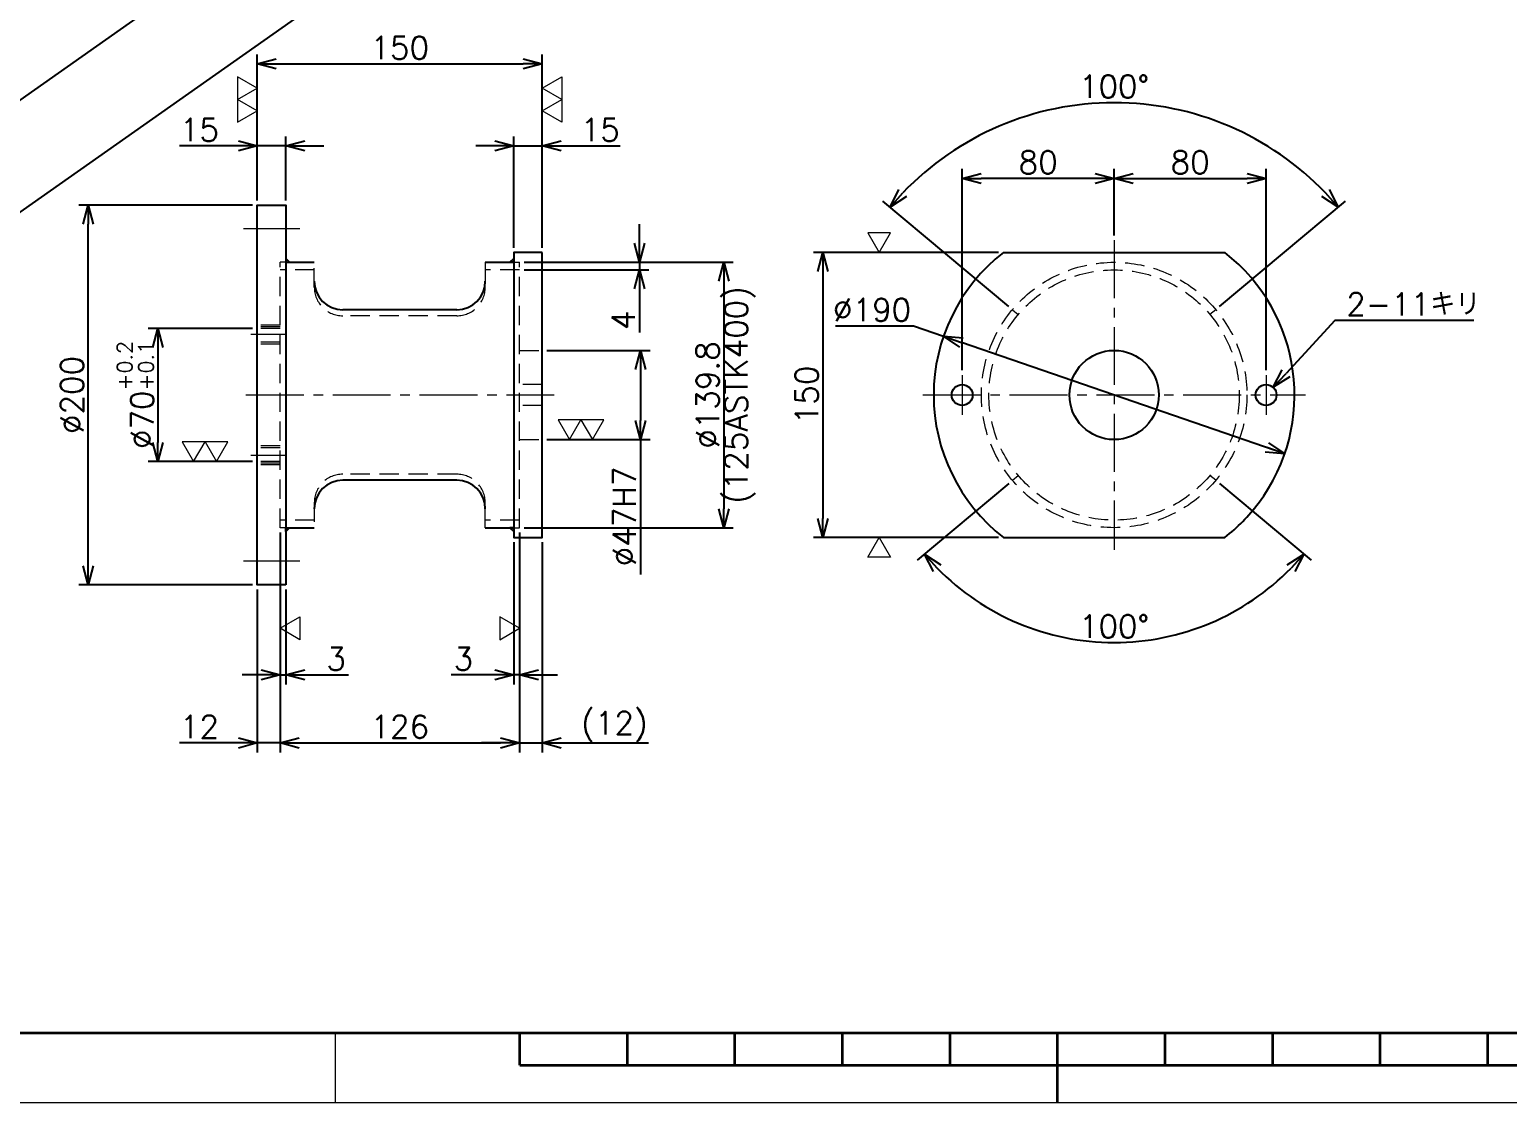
# Model space of a CAD drawing. Header units: millimetres. Extents: x 0 to 5131, y -34 to 1714.
# Drawn here: x 672 to 1450, y 0 to 565 of the extents above; entities that cross this region are included whole.
import ezdxf
from ezdxf import colors
from ezdxf.entities.mleader import LeaderData, LeaderLine
from ezdxf.enums import TextEntityAlignment as Align
from ezdxf.math import Vec2, Vec3

# ---------------------------------------------------------------- set-up
doc = ezdxf.new("R2010")
doc.units = ezdxf.units.MM
doc.header["$LTSCALE"] = 1.6
doc.header["$PDMODE"] = 99
doc.header["$PDSIZE"] = 1
doc.linetypes.add('CENTER2', pattern=[28.575, 19.05, -3.175, 3.175, -3.175])
doc.linetypes.add('HIDDEN', pattern=[9.525, 6.35, -3.175])
for name, color, linetype, lineweight in [('04_HIDDEN', 2, 'HIDDEN', 13), ('05_CENTER', 4, 'CENTER2', 13), ('08_DIM', 3, 'Continuous', 13), ('90_FRAME', 5, 'Continuous', 35)]:
    doc.layers.add(name, color=color, linetype=linetype, lineweight=lineweight)
doc.layers.add('91_BLANK', color=5, linetype='Continuous', lineweight=0, plot=False)
doc.styles.add('KSS_TXT', font='txt.shx', dxfattribs={"bigfont": 'extfont2.shx'})
doc.styles.get("Standard").update_dxf_attribs({"font": 'txt.shx', "bigfont": 'extfont2.shx'})
doc.dimstyles.new('KSS_DIM', dxfattribs={"dimscale": 4, "dimtxt": 3, "dimasz": 2.5, "dimexe": 1.25, "dimexo": 0.625, "dimtad": 1, "dimdsep": 46, "dimtxsty": 'KSS_TXT', "dimblk": 'OPEN30', "dimcen": 0, "dimazin": 2, "dimtfac": 0.75, "dimtmove": 0, "dimatfit": 3, "dimldrblk": 'OPEN30', "dimfxl": 1.25, "dimtolj": 1, "dimarcsym": 0})
doc.dimstyles.new('KSS_DIM$3', dxfattribs={"dimscale": 4, "dimtxt": 3, "dimasz": 2.5, "dimexe": 1.25, "dimexo": 0.625, "dimtad": 1, "dimtih": 1, "dimtoh": 1, "dimdsep": 46, "dimtxsty": 'KSS_TXT', "dimblk": 'OPEN30', "dimcen": 0, "dimazin": 2, "dimtfac": 0.75, "dimtofl": 0, "dimtmove": 0, "dimatfit": 3, "dimldrblk": 'OPEN30', "dimfxl": 1.25, "dimtolj": 1, "dimarcsym": 0})

# ---------------------------------------------------------------- blocks, each defined once
blk = doc.blocks.new('_Open30')
at = {"color": 0, "linetype": 'ByBlock', "lineweight": -2}
for p, q in [((-1, 0.268), (0, 0)), ((0, 0), (-1, -0.268)), ((0, 0), (-1, 0))]:
    blk.add_line(p, q, dxfattribs=at)
blk = doc.blocks.new('*D165')
at = {"layer": '08_DIM', "color": 0, "lineweight": -2, "transparency": 16777216}
for p, q in [((791.46, 475.13), (791.46, 508.83)), ((806.46, 475.13), (806.46, 508.83)), ((781.46, 503.83), (750.46, 503.83)), ((806.46, 503.83), (791.46, 503.83)), ((816.46, 503.83), (826.46, 503.83))]:
    blk.add_line(p, q, dxfattribs=at)
at = {"layer": 'Defpoints', "color": 0, "transparency": 16777216}
for p in [(791.46, 503.83), (791.46, 472.63), (806.46, 472.63)]:
    blk.add_point(p, dxfattribs=at)
at = {"layer": '08_DIM', "color": 0, "lineweight": -2, "transparency": 16777216, "xscale": 10, "yscale": 10, "zscale": 10}
blk.add_blockref('_Open30', (791.46, 503.83), dxfattribs=at)
at = {"layer": '08_DIM', "color": 0, "lineweight": -2, "transparency": 16777216, "xscale": 10, "yscale": 10, "zscale": 10, "rotation": 180}
blk.add_blockref('_Open30', (806.46, 503.83), dxfattribs=at)
at = {"layer": '08_DIM', "color": 0, "transparency": 16777216, "insert": (760.96, 512.34), "char_height": 12, "attachment_point": 5, "style": 'KSS_TXT'}
blk.add_mtext('\\A1;15', dxfattribs=at)
blk = doc.blocks.new('*D166')
at = {"layer": '08_DIM', "color": 0, "lineweight": -2, "transparency": 16777216}
for p, q in [((791.46, 475.13), (791.46, 552.03)), ((801.46, 547.03), (931.46, 547.03)), ((941.46, 450.13), (941.46, 552.03))]:
    blk.add_line(p, q, dxfattribs=at)
at = {"layer": 'Defpoints', "color": 0, "transparency": 16777216}
for p in [(941.46, 547.03), (791.46, 472.63), (941.46, 447.63)]:
    blk.add_point(p, dxfattribs=at)
at = {"layer": '08_DIM', "color": 0, "lineweight": -2, "transparency": 16777216, "xscale": 10, "yscale": 10, "zscale": 10, "rotation": 180}
blk.add_blockref('_Open30', (791.46, 547.03), dxfattribs=at)
at = {"layer": '08_DIM', "color": 0, "lineweight": -2, "transparency": 16777216, "xscale": 10, "yscale": 10, "zscale": 10}
blk.add_blockref('_Open30', (941.46, 547.03), dxfattribs=at)
at = {"layer": '08_DIM', "color": 0, "transparency": 16777216, "insert": (866.46, 555.54), "char_height": 12, "attachment_point": 5, "style": 'KSS_TXT'}
blk.add_mtext('\\A1;150', dxfattribs=at)
blk = doc.blocks.new('*D167')
at = {"layer": '08_DIM', "color": 0, "lineweight": -2, "transparency": 16777216}
for p, q in [((931.96, 442.53), (1042.06, 442.53)), ((1037.06, 432.53), (1037.06, 312.73)), ((931.96, 302.73), (1042.06, 302.73))]:
    blk.add_line(p, q, dxfattribs=at)
at = {"layer": 'Defpoints', "color": 0, "transparency": 16777216}
for p in [(929.46, 442.53), (929.46, 302.73), (1037.06, 302.73)]:
    blk.add_point(p, dxfattribs=at)
at = {"layer": '08_DIM', "color": 0, "lineweight": -2, "transparency": 16777216, "xscale": 10, "yscale": 10, "zscale": 10}
for p, rotation in [((1037.06, 442.53), 90), ((1037.06, 302.73), 270)]:
    blk.add_blockref('_Open30', p, dxfattribs=dict(at, rotation=rotation))
at = {"layer": '08_DIM', "color": 0, "transparency": 16777216, "char_height": 12, "attachment_point": 5, "rotation": 90, "style": 'KSS_TXT'}
for s, insert in [('\\A1;(125ASTK400)', (1045.57, 372.63)), ('\\A1;%%C139.8', (1028.56, 372.63))]:
    blk.add_mtext(s, dxfattribs=dict(at, insert=insert))
blk = doc.blocks.new('*D168')
at = {"layer": '08_DIM', "color": 0, "lineweight": -2, "transparency": 16777216}
for p, q in [((788.96, 472.63), (697.41, 472.63)), ((702.41, 282.63), (702.41, 462.63)), ((788.96, 272.63), (697.41, 272.63))]:
    blk.add_line(p, q, dxfattribs=at)
at = {"layer": 'Defpoints', "color": 0, "transparency": 16777216}
for p in [(702.41, 472.63), (791.46, 472.63), (791.46, 272.63)]:
    blk.add_point(p, dxfattribs=at)
at = {"layer": '08_DIM', "color": 0, "lineweight": -2, "transparency": 16777216, "xscale": 10, "yscale": 10, "zscale": 10}
for p, rotation in [((702.41, 472.63), 90), ((702.41, 272.63), 270)]:
    blk.add_blockref('_Open30', p, dxfattribs=dict(at, rotation=rotation))
at = {"layer": '08_DIM', "color": 0, "transparency": 16777216, "insert": (693.91, 372.63), "char_height": 12, "attachment_point": 5, "rotation": 90, "style": 'KSS_TXT'}
blk.add_mtext('\\A1;%%C200', dxfattribs=at)
blk = doc.blocks.new('*D169')
at = {"layer": '08_DIM', "color": 0, "lineweight": -2, "transparency": 16777216}
for p, q in [((926.46, 450.13), (926.46, 508.83)), ((941.46, 450.13), (941.46, 508.83)), ((916.46, 503.83), (906.46, 503.83)), ((926.46, 503.83), (941.46, 503.83)), ((951.46, 503.83), (982.46, 503.83))]:
    blk.add_line(p, q, dxfattribs=at)
at = {"layer": 'Defpoints', "color": 0, "transparency": 16777216}
for p in [(941.46, 503.83), (926.46, 447.63), (941.46, 447.63)]:
    blk.add_point(p, dxfattribs=at)
at = {"layer": '08_DIM', "color": 0, "lineweight": -2, "transparency": 16777216, "xscale": 10, "yscale": 10, "zscale": 10}
blk.add_blockref('_Open30', (926.46, 503.83), dxfattribs=at)
at = {"layer": '08_DIM', "color": 0, "lineweight": -2, "transparency": 16777216, "xscale": 10, "yscale": 10, "zscale": 10, "rotation": 180}
blk.add_blockref('_Open30', (941.46, 503.83), dxfattribs=at)
at = {"layer": '08_DIM', "color": 0, "transparency": 16777216, "insert": (971.96, 512.34), "char_height": 12, "attachment_point": 5, "style": 'KSS_TXT'}
blk.add_mtext('\\A1;15', dxfattribs=at)
blk = doc.blocks.new('*D170')
at = {"layer": '08_DIM', "color": 0, "lineweight": -2, "transparency": 16777216}
for p, q in [((1181.74, 447.63), (1084.22, 447.63)), ((1089.22, 437.63), (1089.22, 307.63)), ((1181.74, 297.63), (1084.22, 297.63))]:
    blk.add_line(p, q, dxfattribs=at)
at = {"layer": 'Defpoints', "color": 0, "transparency": 16777216}
for p in [(1184.24, 447.63), (1089.22, 297.63), (1184.24, 297.63)]:
    blk.add_point(p, dxfattribs=at)
at = {"layer": '08_DIM', "color": 0, "lineweight": -2, "transparency": 16777216, "xscale": 10, "yscale": 10, "zscale": 10}
for p, rotation in [((1089.22, 447.63), 90), ((1089.22, 297.63), 270)]:
    blk.add_blockref('_Open30', p, dxfattribs=dict(at, rotation=rotation))
at = {"layer": '08_DIM', "color": 0, "transparency": 16777216, "insert": (1080.71, 372.63), "char_height": 12, "attachment_point": 5, "rotation": 90, "style": 'KSS_TXT'}
blk.add_mtext('\\A1;150', dxfattribs=at)
blk = doc.blocks.new('*D171')
at = {"layer": '08_DIM', "color": 0, "lineweight": -2, "transparency": 16777216}
for p, q in [((788.96, 407.63), (734.07, 407.63)), ((739.07, 397.63), (739.07, 347.63)), ((788.96, 337.63), (734.07, 337.63))]:
    blk.add_line(p, q, dxfattribs=at)
at = {"layer": 'Defpoints', "color": 0, "transparency": 16777216}
for p in [(791.46, 407.63), (739.07, 337.63), (791.46, 337.63)]:
    blk.add_point(p, dxfattribs=at)
at = {"layer": '08_DIM', "color": 0, "lineweight": -2, "transparency": 16777216, "xscale": 10, "yscale": 10, "zscale": 10}
for p, rotation in [((739.07, 407.63), 90), ((739.07, 337.63), 270)]:
    blk.add_blockref('_Open30', p, dxfattribs=dict(at, rotation=rotation))
at = {"layer": '08_DIM', "color": 0, "transparency": 16777216, "insert": (727.24, 372.63), "char_height": 12, "attachment_point": 5, "rotation": 90, "style": 'KSS_TXT'}
blk.add_mtext('%%C70{\\H8.000000;\\S+0.2^ +0.1;}', dxfattribs=at)
blk = doc.blocks.new('*D172')
at = {"layer": '08_DIM', "color": 0, "lineweight": -2, "transparency": 16777216}
for p, q in [((943.96, 396.13), (998.21, 396.13)), ((993.21, 386.13), (993.21, 359.13)), ((943.96, 349.13), (998.21, 349.13)), ((993.21, 349.13), (993.21, 278.13))]:
    blk.add_line(p, q, dxfattribs=at)
at = {"layer": 'Defpoints', "color": 0, "transparency": 16777216}
for p in [(941.46, 396.13), (941.46, 349.13), (993.21, 349.13)]:
    blk.add_point(p, dxfattribs=at)
at = {"layer": '08_DIM', "color": 0, "lineweight": -2, "transparency": 16777216, "xscale": 10, "yscale": 10, "zscale": 10}
for p, rotation in [((993.21, 396.13), 90), ((993.21, 349.13), 270)]:
    blk.add_blockref('_Open30', p, dxfattribs=dict(at, rotation=rotation))
at = {"layer": '08_DIM', "color": 0, "transparency": 16777216, "insert": (984.71, 308.63), "char_height": 12, "attachment_point": 5, "rotation": 90, "style": 'KSS_TXT'}
blk.add_mtext('\\A1;%%C47H7', dxfattribs=at)
blk = doc.blocks.new('p1ba02')
for p, q in [((-1.5, 2.6), (1.5, 2.6)), ((0, 0), (-1.5, 2.6)), ((1.5, 2.6), (0, 0)), ((3, 0), (1.5, 2.6)), ((1.5, 2.6), (4.5, 2.6)), ((4.5, 2.6), (3, 0))]:
    blk.add_line(p, q)
blk = doc.blocks.new('*D173')
at = {"layer": '08_DIM', "color": 0, "lineweight": -2, "transparency": 16777216}
for p, q in [((992.64, 452.53), (992.64, 462.53)), ((931.96, 442.53), (997.64, 442.53)), ((931.96, 438.53), (997.64, 438.53)), ((992.64, 442.53), (992.64, 438.53)), ((992.64, 428.53), (992.64, 405.53))]:
    blk.add_line(p, q, dxfattribs=at)
at = {"layer": 'Defpoints', "color": 0, "transparency": 16777216}
for p in [(929.46, 442.53), (929.46, 438.53), (992.64, 438.53)]:
    blk.add_point(p, dxfattribs=at)
at = {"layer": '08_DIM', "color": 0, "lineweight": -2, "transparency": 16777216, "xscale": 10, "yscale": 10, "zscale": 10}
for p, rotation in [((992.64, 442.53), 270), ((992.64, 438.53), 90)]:
    blk.add_blockref('_Open30', p, dxfattribs=dict(at, rotation=rotation))
at = {"layer": '08_DIM', "color": 0, "transparency": 16777216, "insert": (984.14, 412.03), "char_height": 12, "attachment_point": 5, "rotation": 90, "style": 'KSS_TXT'}
blk.add_mtext('\\A1;4', dxfattribs=at)
blk = doc.blocks.new('*D174')
at = {"layer": '08_DIM', "color": 0, "lineweight": -2, "transparency": 16777216}
for p, q in [((803.46, 300.23), (803.46, 184.37)), ((929.46, 300.23), (929.46, 184.37)), ((813.46, 189.37), (919.46, 189.37))]:
    blk.add_line(p, q, dxfattribs=at)
at = {"layer": 'Defpoints', "color": 0, "transparency": 16777216}
for p in [(803.46, 302.73), (929.46, 302.73), (929.46, 189.37)]:
    blk.add_point(p, dxfattribs=at)
at = {"layer": '08_DIM', "color": 0, "lineweight": -2, "transparency": 16777216, "xscale": 10, "yscale": 10, "zscale": 10, "rotation": 180}
blk.add_blockref('_Open30', (803.46, 189.37), dxfattribs=at)
at = {"layer": '08_DIM', "color": 0, "lineweight": -2, "transparency": 16777216, "xscale": 10, "yscale": 10, "zscale": 10}
blk.add_blockref('_Open30', (929.46, 189.37), dxfattribs=at)
at = {"layer": '08_DIM', "color": 0, "transparency": 16777216, "insert": (866.46, 197.87), "char_height": 12, "attachment_point": 5, "style": 'KSS_TXT'}
blk.add_mtext('\\A1;126', dxfattribs=at)
blk = doc.blocks.new('*D175')
at = {"layer": '08_DIM', "color": 0, "lineweight": -2, "transparency": 16777216}
for p, q in [((929.46, 300.23), (929.46, 220.21)), ((926.46, 295.13), (926.46, 220.21)), ((916.46, 225.21), (893.46, 225.21)), ((929.46, 225.21), (926.46, 225.21)), ((939.46, 225.21), (949.46, 225.21))]:
    blk.add_line(p, q, dxfattribs=at)
at = {"layer": 'Defpoints', "color": 0, "transparency": 16777216}
for p in [(926.46, 297.63), (929.46, 302.73), (926.46, 225.21)]:
    blk.add_point(p, dxfattribs=at)
at = {"layer": '08_DIM', "color": 0, "lineweight": -2, "transparency": 16777216, "xscale": 10, "yscale": 10, "zscale": 10}
blk.add_blockref('_Open30', (926.46, 225.21), dxfattribs=at)
at = {"layer": '08_DIM', "color": 0, "lineweight": -2, "transparency": 16777216, "xscale": 10, "yscale": 10, "zscale": 10, "rotation": 180}
blk.add_blockref('_Open30', (929.46, 225.21), dxfattribs=at)
at = {"layer": '08_DIM', "color": 0, "transparency": 16777216, "insert": (899.96, 233.71), "char_height": 12, "attachment_point": 5, "style": 'KSS_TXT'}
blk.add_mtext('\\A1;3', dxfattribs=at)
blk = doc.blocks.new('*D176')
at = {"layer": '08_DIM', "color": 0, "lineweight": -2, "transparency": 16777216}
for p, q in [((803.46, 300.23), (803.46, 220.21)), ((806.46, 270.13), (806.46, 220.21)), ((793.46, 225.21), (783.46, 225.21)), ((803.46, 225.21), (806.46, 225.21)), ((816.46, 225.21), (839.46, 225.21))]:
    blk.add_line(p, q, dxfattribs=at)
at = {"layer": 'Defpoints', "color": 0, "transparency": 16777216}
for p in [(803.46, 302.73), (806.46, 272.63), (806.46, 225.21)]:
    blk.add_point(p, dxfattribs=at)
at = {"layer": '08_DIM', "color": 0, "lineweight": -2, "transparency": 16777216, "xscale": 10, "yscale": 10, "zscale": 10}
blk.add_blockref('_Open30', (803.46, 225.21), dxfattribs=at)
at = {"layer": '08_DIM', "color": 0, "lineweight": -2, "transparency": 16777216, "xscale": 10, "yscale": 10, "zscale": 10, "rotation": 180}
blk.add_blockref('_Open30', (806.46, 225.21), dxfattribs=at)
at = {"layer": '08_DIM', "color": 0, "transparency": 16777216, "insert": (832.96, 233.71), "char_height": 12, "attachment_point": 5, "style": 'KSS_TXT'}
blk.add_mtext('\\A1;3', dxfattribs=at)
blk = doc.blocks.new('*D177')
at = {"layer": '08_DIM', "color": 0, "lineweight": -2, "transparency": 16777216}
for p, q in [((929.46, 300.23), (929.46, 184.37)), ((941.46, 295.13), (941.46, 184.37)), ((919.46, 189.37), (909.46, 189.37)), ((929.46, 189.37), (941.46, 189.37)), ((951.46, 189.37), (997.46, 189.37))]:
    blk.add_line(p, q, dxfattribs=at)
at = {"layer": 'Defpoints', "color": 0, "transparency": 16777216}
for p in [(929.46, 302.73), (941.46, 297.63), (941.46, 189.37)]:
    blk.add_point(p, dxfattribs=at)
at = {"layer": '08_DIM', "color": 0, "lineweight": -2, "transparency": 16777216, "xscale": 10, "yscale": 10, "zscale": 10}
blk.add_blockref('_Open30', (929.46, 189.37), dxfattribs=at)
at = {"layer": '08_DIM', "color": 0, "lineweight": -2, "transparency": 16777216, "xscale": 10, "yscale": 10, "zscale": 10, "rotation": 180}
blk.add_blockref('_Open30', (941.46, 189.37), dxfattribs=at)
at = {"layer": '08_DIM', "color": 0, "transparency": 16777216, "insert": (979.46, 197.87), "char_height": 12, "attachment_point": 5, "style": 'KSS_TXT'}
blk.add_mtext('\\A1;(12)', dxfattribs=at)
blk = doc.blocks.new('*D178')
at = {"layer": '08_DIM', "color": 0, "lineweight": -2, "transparency": 16777216}
for p, q in [((803.46, 300.23), (803.46, 184.37)), ((791.46, 270.13), (791.46, 184.37)), ((781.46, 189.37), (750.46, 189.37)), ((803.46, 189.37), (791.46, 189.37)), ((813.46, 189.37), (823.46, 189.37))]:
    blk.add_line(p, q, dxfattribs=at)
at = {"layer": 'Defpoints', "color": 0, "transparency": 16777216}
for p in [(803.46, 302.73), (791.46, 272.63), (791.46, 189.37)]:
    blk.add_point(p, dxfattribs=at)
at = {"layer": '08_DIM', "color": 0, "lineweight": -2, "transparency": 16777216, "xscale": 10, "yscale": 10, "zscale": 10}
blk.add_blockref('_Open30', (791.46, 189.37), dxfattribs=at)
at = {"layer": '08_DIM', "color": 0, "lineweight": -2, "transparency": 16777216, "xscale": 10, "yscale": 10, "zscale": 10, "rotation": 180}
blk.add_blockref('_Open30', (803.46, 189.37), dxfattribs=at)
at = {"layer": '08_DIM', "color": 0, "transparency": 16777216, "insert": (760.96, 197.87), "char_height": 12, "attachment_point": 5, "style": 'KSS_TXT'}
blk.add_mtext('\\A1;12', dxfattribs=at)
blk = doc.blocks.new('p1ba01')
for p, q in [((0, 0), (-1.5, 2.6)), ((-1.5, 2.6), (1.5, 2.6)), ((1.5, 2.6), (0, 0))]:
    blk.add_line(p, q)
blk = doc.blocks.new('*D179')
at = {"layer": '08_DIM', "color": 0, "lineweight": -2, "transparency": 16777216}
for p, q in [((1095.87, 408.99), (1136.88, 408.99)), ((1136.88, 408.99), (1152.72, 403.54)), ((1332.38, 341.72), (1162.17, 400.28))]:
    blk.add_line(p, q, dxfattribs=at)
at = {"layer": 'Defpoints', "color": 0, "transparency": 16777216}
for p in [(1152.72, 403.54), (1332.38, 341.72)]:
    blk.add_point(p, dxfattribs=at)
at = {"layer": '08_DIM', "color": 0, "lineweight": -2, "transparency": 16777216, "xscale": 10, "yscale": 10, "zscale": 10}
for p, rotation in [((1152.72, 403.54), 161.0124749076118), ((1332.38, 341.72), 341.0124749076118)]:
    blk.add_blockref('_Open30', p, dxfattribs=dict(at, rotation=rotation))
at = {"layer": '08_DIM', "color": 0, "transparency": 16777216, "insert": (1115.13, 417.49), "char_height": 12, "attachment_point": 5, "style": 'KSS_TXT'}
blk.add_mtext('\\A1;%%C190', dxfattribs=at)
blk = doc.blocks.new('*D180')
at = {"layer": '08_DIM', "color": 0, "lineweight": -2, "transparency": 16777216}
for p, q in [((1162.55, 385.63), (1162.55, 491.69)), ((1242.55, 456.64), (1242.55, 491.69)), ((1232.55, 486.69), (1172.55, 486.69))]:
    blk.add_line(p, q, dxfattribs=at)
at = {"layer": 'Defpoints', "color": 0, "transparency": 16777216}
for p in [(1162.55, 486.69), (1242.55, 454.14), (1162.55, 383.13)]:
    blk.add_point(p, dxfattribs=at)
at = {"layer": '08_DIM', "color": 0, "lineweight": -2, "transparency": 16777216, "xscale": 10, "yscale": 10, "zscale": 10, "rotation": 180}
blk.add_blockref('_Open30', (1162.55, 486.69), dxfattribs=at)
at = {"layer": '08_DIM', "color": 0, "lineweight": -2, "transparency": 16777216, "xscale": 10, "yscale": 10, "zscale": 10}
blk.add_blockref('_Open30', (1242.55, 486.69), dxfattribs=at)
at = {"layer": '08_DIM', "color": 0, "transparency": 16777216, "insert": (1202.55, 495.19), "char_height": 12, "attachment_point": 5, "style": 'KSS_TXT'}
blk.add_mtext('\\A1;80', dxfattribs=at)
blk = doc.blocks.new('*D181')
at = {"layer": '08_DIM', "color": 0, "lineweight": -2, "transparency": 16777216}
for p, q in [((1242.55, 456.64), (1242.55, 491.69)), ((1322.55, 385.63), (1322.55, 491.69)), ((1252.55, 486.69), (1312.55, 486.69))]:
    blk.add_line(p, q, dxfattribs=at)
at = {"layer": 'Defpoints', "color": 0, "transparency": 16777216}
for p in [(1322.55, 486.69), (1242.55, 454.14), (1322.55, 383.13)]:
    blk.add_point(p, dxfattribs=at)
at = {"layer": '08_DIM', "color": 0, "lineweight": -2, "transparency": 16777216, "xscale": 10, "yscale": 10, "zscale": 10, "rotation": 180}
blk.add_blockref('_Open30', (1242.55, 486.69), dxfattribs=at)
at = {"layer": '08_DIM', "color": 0, "lineweight": -2, "transparency": 16777216, "xscale": 10, "yscale": 10, "zscale": 10}
blk.add_blockref('_Open30', (1322.55, 486.69), dxfattribs=at)
at = {"layer": '08_DIM', "color": 0, "transparency": 16777216, "insert": (1282.55, 495.19), "char_height": 12, "attachment_point": 5, "style": 'KSS_TXT'}
blk.add_mtext('\\A1;80', dxfattribs=at)
blk = doc.blocks.new('*D182')
at = {"layer": '08_DIM', "color": 0, "lineweight": -2, "transparency": 16777216}
for p, q in [((1358.8, 411.94), (1333.06, 384.02)), ((1431.9, 411.94), (1358.8, 411.94))]:
    blk.add_line(p, q, dxfattribs=at)
at = {"layer": 'Defpoints', "color": 0, "transparency": 16777216}
for p in [(1326.28, 376.67), (1318.82, 368.59)]:
    blk.add_point(p, dxfattribs=at)
at = {"layer": '08_DIM', "color": 0, "lineweight": -2, "transparency": 16777216, "xscale": 10, "yscale": 10, "zscale": 10, "rotation": 227.3186279395796}
blk.add_blockref('_Open30', (1326.28, 376.67), dxfattribs=at)
at = {"layer": '08_DIM', "color": 0, "transparency": 16777216, "insert": (1400.1, 420.44), "char_height": 12, "attachment_point": 5, "style": 'KSS_TXT'}
blk.add_mtext('\\A1;2-11キリ', dxfattribs=at)
blk = doc.blocks.new('AM_BALLOON1')
at = {"transparency": 16777216}
blk.add_circle((0, 0), 5, dxfattribs=at)
blk.add_attdef('B_NUMBER', text='', height=3, dxfattribs=at).set_placement((0, 0), align=Align.MIDDLE_CENTER)
blk = doc.blocks.new('_OPEN')
at = {"color": 0, "linetype": 'ByBlock'}
for p, q in [((-1, 0.167), (0, 0)), ((0, 0), (-1, -0.167)), ((0, 0), (-1, 0))]:
    blk.add_line(p, q, dxfattribs=at)
blk = doc.blocks.new('*D206')
at = {"layer": '08_DIM', "color": 0, "lineweight": -2, "transparency": 16777216}
for p, q in [((1187.09, 326.09), (1138.85, 285.62)), ((1298.01, 326.09), (1346.25, 285.62))]:
    blk.add_line(p, q, dxfattribs=at)
blk.add_arc((1242.55, 372.63), 130.37, 224.39605, 315.60395, dxfattribs=at)
at = {"layer": 'Defpoints', "color": 0, "transparency": 16777216}
for p in [(1189, 327.7), (1192.83, 330.91), (1292.27, 330.91), (1296.1, 327.7), (1205.16, 247.74)]:
    blk.add_point(p, dxfattribs=at)
at = {"layer": '08_DIM', "color": 0, "lineweight": -2, "transparency": 16777216, "xscale": 10, "yscale": 10, "zscale": 10}
for p, rotation in [((1142.68, 288.83), 132.1980229448635), ((1342.42, 288.83), 47.80197705513654)]:
    blk.add_blockref('_Open30', p, dxfattribs=dict(at, rotation=rotation))
at = {"layer": '08_DIM', "color": 0, "transparency": 16777216, "insert": (1242.55, 250.76), "char_height": 12, "attachment_point": 5, "style": 'KSS_TXT'}
blk.add_mtext('\\A1;100%%d', dxfattribs=at)
blk = doc.blocks.new('*D207')
at = {"layer": '08_DIM', "color": 0, "lineweight": -2, "transparency": 16777216}
for p, q in [((1187.09, 419.17), (1120.77, 474.81)), ((1298.01, 419.17), (1364.33, 474.81))]:
    blk.add_line(p, q, dxfattribs=at)
blk.add_arc((1242.55, 372.63), 153.97, 43.72186, 136.27814, dxfattribs=at)
at = {"layer": 'Defpoints', "color": 0, "transparency": 16777216}
for p in [(1286.71, 520.13), (1189, 417.56), (1192.83, 414.35), (1292.27, 414.35), (1296.1, 417.56)]:
    blk.add_point(p, dxfattribs=at)
at = {"layer": '08_DIM', "color": 0, "lineweight": -2, "transparency": 16777216, "xscale": 10, "yscale": 10, "zscale": 10}
for p, rotation in [((1124.6, 471.6), 228.1390690309515), ((1360.5, 471.6), 311.8609309690484)]:
    blk.add_blockref('_Open30', p, dxfattribs=dict(at, rotation=rotation))
at = {"layer": '08_DIM', "color": 0, "transparency": 16777216, "insert": (1242.55, 535.1), "char_height": 12, "attachment_point": 5, "style": 'KSS_TXT'}
blk.add_mtext('\\A1;100%%d', dxfattribs=at)

msp = doc.modelspace()

# ---------------------------------------------------------------- linework, layer by layer
for p, q in [((2352.09, 1714.485), (0, 58.993)), ((2352.09, 1655.492), (0, 0))]:
    msp.add_line(p, q)
at = {"color": 0}
for p, q in [((1184.24, 447.628), (1189.659, 447.628)), ((1189.659, 447.628), (1300.859, 447.628)), ((806.457, 442.528), (821.457, 442.528)), ((911.457, 442.528), (926.457, 442.528)), ((896.457, 417.559), (836.457, 417.559)), ((896.457, 327.698), (836.457, 327.698)), ((806.457, 302.728), (821.457, 302.728)), ((911.457, 302.728), (926.457, 302.728)), ((1184.24, 297.628), (1300.859, 297.628))]:
    msp.add_line(p, q, dxfattribs=at)
for points in [[(806.457, 272.628), (791.457, 272.628), (791.457, 472.628), (806.457, 472.628)], [(941.457, 447.628), (926.457, 447.628), (926.457, 297.628), (941.457, 297.628)]]:
    msp.add_lwpolyline(points, close=True, dxfattribs=at)
at = {"color": 3}
for points in [[(806.457, 442.528), (808.457, 442.528), (808.457, 442.528), (806.457, 444.528)], [(926.457, 442.528), (924.457, 442.528), (924.457, 442.528), (926.457, 444.528)], [(806.457, 302.728), (808.457, 302.728), (808.457, 302.728), (806.457, 300.728)], [(926.457, 302.728), (924.457, 302.728), (924.457, 302.728), (926.457, 300.728)]]:
    msp.add_lwpolyline(points, close=True, dxfattribs=at)
at = {"color": 0}
for centre, radius in [((1242.549, 372.628), 23.5), ((1162.549, 372.628), 5.5), ((1322.549, 372.628), 5.5)]:
    msp.add_circle(centre, radius, dxfattribs=at)
for centre, radius, start, end in [((1242.549, 372.628), 95, 127.863646, 232.136354), ((1242.549, 372.628), 95, 323.130102, 52.136354), ((836.457, 432.559), 15, 180, 270), ((896.457, 432.559), 15, 270, 0), ((836.457, 312.698), 15, 90, 180), ((896.457, 312.698), 15, 0, 90), ((1242.549, 372.628), 95, 307.863646, 323.130102)]:
    msp.add_arc(centre, radius, start, end, dxfattribs=at)
at = {"layer": '04_HIDDEN'}
for p, q in [((803.457, 302.728), (803.457, 442.528)), ((806.457, 442.528), (803.457, 442.528)), ((821.457, 438.528), (803.457, 438.528)), ((929.457, 438.528), (911.457, 438.528)), ((926.457, 442.528), (929.457, 442.528)), ((929.457, 302.728), (929.457, 442.528)), ((1189.003, 417.559), (1192.067, 414.988)), ((1296.096, 417.559), (1293.031, 414.988)), ((803.457, 409.448), (791.457, 409.448)), ((803.457, 408.448), (791.457, 408.448)), ((803.457, 400.448), (791.457, 400.448)), ((803.457, 399.448), (791.457, 399.448)), ((929.457, 396.128), (941.457, 396.128)), ((803.457, 345.809), (791.457, 345.809)), ((803.457, 344.809), (791.457, 344.809)), ((929.457, 349.128), (941.457, 349.128)), ((803.457, 336.809), (791.457, 336.809)), ((803.457, 335.809), (791.457, 335.809)), ((1189.003, 327.698), (1192.067, 330.269)), ((1296.096, 327.698), (1293.031, 330.269)), ((821.457, 306.728), (803.457, 306.728)), ((929.457, 306.728), (911.457, 306.728)), ((806.457, 302.728), (803.457, 302.728)), ((926.457, 302.728), (929.457, 302.728))]:
    msp.add_line(p, q, dxfattribs=at)
at = {"layer": '04_HIDDEN', "color": 9}
for p, q in [((803.457, 407.628), (791.457, 407.628)), ((941.457, 378.128), (926.457, 378.128)), ((941.457, 367.128), (926.457, 367.128)), ((803.457, 337.628), (791.457, 337.628))]:
    msp.add_line(p, q, dxfattribs=at)
at = {"layer": '04_HIDDEN'}
for points in [[(911.457, 442.528), (911.457, 429.345, -0.4142136), (896.457, 414.345), (836.457, 414.345, -0.4142136), (821.457, 429.345), (821.457, 442.528)], [(911.457, 302.728), (911.457, 315.912, 0.4142136), (896.457, 330.912), (836.457, 330.912, 0.4142136), (821.457, 315.912), (821.457, 302.728)]]:
    msp.add_lwpolyline(points, format="xyb", dxfattribs=at)
for radius in [69.9, 65.9]:
    msp.add_circle((1242.549, 372.628), radius, dxfattribs=at)
at = {"layer": '05_CENTER'}
for p, q in [((813.823, 460.128), (784.196, 460.128)), ((1242.549, 454.14), (1242.549, 291.117)), ((806.844, 404.448), (788.069, 404.448)), ((1162.549, 383.128), (1162.549, 362.128)), ((1322.549, 383.128), (1322.549, 362.128)), ((785.457, 372.628), (947.758, 372.628)), ((1141.825, 372.628), (1343.274, 372.628)), ((806.844, 340.809), (788.069, 340.809)), ((813.823, 285.128), (784.196, 285.128))]:
    msp.add_line(p, q, dxfattribs=at)
at = {"layer": '90_FRAME', "color": 4, "lineweight": 13}
msp.add_line((832.619, 0), (832.619, 36.647), dxfattribs=at)
at = {"layer": '90_FRAME'}
for p, q in [((929.632, 19.657), (929.632, 36.647)), ((986.266, 19.657), (986.266, 36.647)), ((1042.899, 19.657), (1042.899, 36.647)), ((1099.533, 19.657), (1099.533, 36.647)), ((1156.167, 19.657), (1156.167, 36.647)), ((1212.8, 0), (1212.8, 36.647)), ((1269.434, 19.657), (1269.434, 36.647)), ((1326.068, 19.657), (1326.068, 36.647)), ((1382.701, 19.657), (1382.701, 36.647)), ((1439.335, 19.657), (1439.335, 36.647)), ((929.632, 19.657), (1495.969, 19.657))]:
    msp.add_line(p, q, dxfattribs=at)
msp.add_lwpolyline([(110.322, 36.647), (2315.279, 36.647), (2315.279, 1613), (110.322, 1613)], close=True, dxfattribs=at)
at = {"layer": '91_BLANK'}
msp.add_lwpolyline([(0, 0), (2352.09, 0), (2352.09, 1655.492), (0, 1655.492)], close=True, dxfattribs=at)

# ---------------------------------------------------------------- block references
at = {"layer": '08_DIM', "yscale": 4, "zscale": 4}
for name, p, xscale, rotation in [('p1ba02', (791.457, 534.282), -4, 89.99999999999997), ('p1ba02', (941.457, 534.282), 4, 270), ('p1ba01', (1118.8, 297.628), 4, 180), ('p1ba01', (803.457, 249.75), 4, 270), ('p1ba01', (929.457, 249.75), -4, 90)]:
    msp.add_blockref(name, p, dxfattribs=dict(at, xscale=xscale, rotation=rotation))
at = {"layer": '08_DIM', "xscale": -4, "yscale": 4, "zscale": 4}
for name, p in [('p1ba01', (1118.8, 447.628)), ('p1ba02', (967.842, 349.128)), ('p1ba02', (769.91, 337.628))]:
    msp.add_blockref(name, p, dxfattribs=at)

# ---------------------------------------------------------------- dimensions: what is measured, and where the dimension line sits
at = {"layer": '08_DIM'}
for base, p1, p2, angle, picture, middle in [((941.457, 547.032), (791.457, 472.628), (941.457, 447.628), 180, '*D166', (866.457, 555.541)), ((791.457, 503.835), (806.457, 472.628), (791.457, 472.628), 180, '*D165', (760.957, 512.343)), ((941.457, 503.835), (926.457, 447.628), (941.457, 447.628), 0, '*D169', (971.957, 512.343)), ((992.64, 438.528), (929.457, 442.528), (929.457, 438.528), 90, '*D173', (984.14, 412.028)), ((791.457, 189.369), (803.457, 302.728), (791.457, 272.628), 180, '*D178', (760.957, 197.869)), ((806.457, 225.209), (803.457, 302.728), (806.457, 272.628), 180, '*D176', (832.957, 233.709)), ((929.457, 189.369), (803.457, 302.728), (929.457, 302.728), 180, '*D174', (866.457, 197.869))]:
    dim = msp.add_linear_dim(base=base, p1=p1, p2=p2, angle=angle, dimstyle='KSS_DIM', dxfattribs=at)
    dim.commit()
    dim.dimension.update_dxf_attribs({"geometry": picture, "text_midpoint": middle})
for base, line1, line2, picture, middle in [((1286.708, 520.131), ((1296.096, 417.559), (1292.265, 414.345)), ((1189.003, 417.559), (1192.833, 414.345)), '*D207', (1242.549, 535.099)), ((1205.159, 247.738), ((1189.003, 327.698), (1192.833, 330.912)), ((1296.096, 327.698), (1292.265, 330.912)), '*D206', (1242.549, 250.762))]:
    dim = msp.add_angular_dim_2l(base=base, line1=line1, line2=line2, dimstyle='KSS_DIM', dxfattribs=at)
    dim.commit()
    dim.dimension.update_dxf_attribs({"geometry": picture, "text_midpoint": middle})
for base, p1, p2, picture, middle in [((1162.549, 486.686), (1242.549, 454.14), (1162.549, 383.128), '*D180', (1202.549, 495.186)), ((1322.549, 486.686), (1242.549, 454.14), (1322.549, 383.128), '*D181', (1282.549, 495.186)), ((926.457, 225.209), (929.457, 302.728), (926.457, 297.628), '*D175', (899.957, 233.709))]:
    dim = msp.add_linear_dim(base=base, p1=p1, p2=p2, dimstyle='KSS_DIM', dxfattribs=at)
    dim.commit()
    dim.dimension.update_dxf_attribs({"geometry": picture, "text_midpoint": middle})
for base, p1, p2, angle, text, picture, middle in [((702.408, 472.628), (791.457, 272.628), (791.457, 472.628), 90, '%%C<>', '*D168', (693.908, 372.628)), ((993.208, 349.128), (941.457, 396.128), (941.457, 349.128), 90, '%%C<>H7', '*D172', (984.708, 308.628)), ((941.457, 189.369), (929.457, 302.728), (941.457, 297.628), 0, '(<>)', '*D177', (979.457, 197.869))]:
    dim = msp.add_linear_dim(base=base, p1=p1, p2=p2, angle=angle, text=text, dimstyle='KSS_DIM', dxfattribs=at)
    dim.commit()
    dim.dimension.update_dxf_attribs({"geometry": picture, "text_midpoint": middle})
dim = msp.add_linear_dim(base=(1089.216, 297.628), p1=(1184.24, 447.628), p2=(1184.24, 297.628), angle=90, dimstyle='KSS_DIM', dxfattribs=at)
dim.commit()
dim.dimension.update_dxf_attribs({"geometry": '*D170', "text_midpoint": (1089.216, 372.628), "dimtype": 160})
for base, p1, p2, override, picture, middle in [((1037.057, 302.728), (929.457, 442.528), (929.457, 302.728), {"dimpost": '\\X(125ASTK400)'}, '*D167', (1028.557, 372.628)), ((739.069, 337.628), (791.457, 407.628), (791.457, 337.628), {"dimtol": 1, "dimtp": 0.2, "dimtm": -0.1, "dimtfac": 0.666667, "dimtolj": 0}, '*D171', (727.236, 372.628))]:
    dim = msp.add_linear_dim(base=base, p1=p1, p2=p2, angle=90, text='%%C<>', dimstyle='KSS_DIM', override=override, dxfattribs=at)
    dim.commit()
    dim.dimension.update_dxf_attribs({"geometry": picture, "text_midpoint": middle})
dim = msp.add_diameter_dim_2p(p1=(1318.821, 368.585), p2=(1326.278, 376.672), text='2-<>キリ', dimstyle='KSS_DIM$3', override={"dimpost": '<>', "dimtix": 1}, dxfattribs=at)
dim.commit()
dim.dimension.update_dxf_attribs({"geometry": '*D182', "text_midpoint": (1400.097, 411.936), "dimtype": 163})
dim = msp.add_diameter_dim_2p(p1=(1332.38, 341.719), p2=(1152.718, 403.538), dimstyle='KSS_DIM$3', override={"dimpost": '%%C<>', "dimtix": 1, "dimatfit": 2}, dxfattribs=at)
dim.commit()
dim.dimension.update_dxf_attribs({"geometry": '*D179', "text_midpoint": (1115.126, 408.988), "dimtype": 163})

# ---------------------------------------------------------------- leaders
ml = msp.add_multileader_block('Standard', dxfattribs=at)
ml.set_content('AM_BALLOON1', color=256, scale=5)
ml.set_attribute('B_NUMBER', '5', width=0)
ml.set_leader_properties(color=256, linetype='ByLayer', lineweight=-1)
ml.set_arrow_properties(name='OPEN')
ml.build(insert=Vec2(0, 0))
ml.multileader.update_dxf_attribs({"leader_type": 0, "has_dogleg": 0, "text_right_attachment_type": 6, "dogleg_length": 0, "arrow_head_size": 10, "scale": 2.5, "block_connection_type": 1})
ctx = ml.context
ctx.base_point, ctx.scale, ctx.char_height, ctx.arrow_head_size, ctx.landing_gap_size, ctx.plane_origin = Vec3(3141.911, 1427.977), 2.5, 20, 10, 10, Vec3(3141.911, 1427.977)
ctx.right_attachment, ctx.attachment_type = 6, 1
notes = []
notes.append((ctx, [(0, (0, 0, 0), (0, 0), (1, 0), 1, [])]))
ctx.block.insert = Vec3(3141.911, 1427.977)
ml = msp.add_multileader_block('Standard', dxfattribs=at)
ml.set_content('AM_BALLOON1', color=256, scale=5)
ml.set_attribute('B_NUMBER', '9', width=0)
ml.set_leader_properties(color=256, linetype='ByLayer', lineweight=-1)
ml.set_arrow_properties(name='OPEN')
ml.build(insert=Vec2(0, 0))
ml.multileader.update_dxf_attribs({"leader_type": 0, "has_dogleg": 0, "text_right_attachment_type": 6, "dogleg_length": 0, "arrow_head_size": 10, "scale": 2.5, "block_connection_type": 1})
ctx = ml.context
ctx.base_point, ctx.scale, ctx.char_height, ctx.arrow_head_size, ctx.landing_gap_size, ctx.plane_origin = Vec3(4522.948, 807.744), 2.5, 20, 10, 10, Vec3(4522.948, 807.744)
ctx.right_attachment, ctx.attachment_type = 6, 1
notes.append((ctx, [(0, (0, 0, 0), (0, 0), (1, 0), 1, [])]))
ctx.block.insert = Vec3(4522.948, 807.744)
ml = msp.add_multileader_block('Standard', dxfattribs=at)
ml.set_content('AM_BALLOON1', color=256, scale=5)
ml.set_attribute('B_NUMBER', '9', width=0)
ml.set_leader_properties(color=256, linetype='ByLayer', lineweight=-1)
ml.set_arrow_properties(name='OPEN')
ml.build(insert=Vec2(0, 0))
ml.multileader.update_dxf_attribs({"leader_type": 0, "has_dogleg": 0, "text_right_attachment_type": 6, "dogleg_length": 0, "arrow_head_size": 10, "scale": 2.5, "block_connection_type": 1})
ctx = ml.context
ctx.base_point, ctx.scale, ctx.char_height, ctx.arrow_head_size, ctx.landing_gap_size, ctx.plane_origin = Vec3(1257.692, 756.642), 2.5, 20, 10, 10, Vec3(1257.692, 756.642)
ctx.right_attachment, ctx.attachment_type = 6, 1
notes.append((ctx, [(0, (0, 0, 0), (0, 0), (1, 0), 1, [])]))
ctx.block.insert = Vec3(1257.692, 756.642)
ml = msp.add_multileader_block('Standard', dxfattribs=at)
ml.set_content('AM_BALLOON1', color=256, scale=5)
ml.set_attribute('B_NUMBER', '8', width=0)
ml.set_leader_properties(color=256, linetype='ByLayer', lineweight=-1)
ml.set_arrow_properties(name='OPEN')
ml.build(insert=Vec2(0, 0))
ml.multileader.update_dxf_attribs({"leader_type": 0, "has_dogleg": 0, "text_right_attachment_type": 6, "dogleg_length": 0, "arrow_head_size": 10, "scale": 2.5, "block_connection_type": 1})
ctx = ml.context
ctx.base_point, ctx.scale, ctx.char_height, ctx.arrow_head_size, ctx.landing_gap_size, ctx.plane_origin = Vec3(3935.418, 652.066), 2.5, 20, 10, 10, Vec3(3935.418, 652.066)
ctx.right_attachment, ctx.attachment_type = 6, 1
notes.append((ctx, [(0, (0, 0, 0), (0, 0), (1, 0), 1, [])]))
ctx.block.insert = Vec3(3935.418, 652.066)
ml = msp.add_multileader_block('Standard', dxfattribs=at)
ml.set_content('AM_BALLOON1', color=256, scale=5)
ml.set_attribute('B_NUMBER', '6', width=0)
ml.set_leader_properties(color=256, linetype='ByLayer', lineweight=-1)
ml.set_arrow_properties(name='OPEN')
ml.build(insert=Vec2(0, 0))
ml.multileader.update_dxf_attribs({"leader_type": 0, "has_dogleg": 0, "text_right_attachment_type": 6, "dogleg_length": 0, "arrow_head_size": 10, "scale": 2.5, "block_connection_type": 1})
ctx = ml.context
ctx.base_point, ctx.scale, ctx.char_height, ctx.arrow_head_size, ctx.landing_gap_size, ctx.plane_origin = Vec3(3190.719, 647.115), 2.5, 20, 10, 10, Vec3(3190.719, 647.115)
ctx.right_attachment, ctx.attachment_type = 6, 1
notes.append((ctx, [(0, (0, 0, 0), (0, 0), (1, 0), 1, [])]))
ctx.block.insert = Vec3(3190.719, 647.115)
ml = msp.add_multileader_block('Standard', dxfattribs=at)
ml.set_content('AM_BALLOON1', color=256, scale=5)
ml.set_attribute('B_NUMBER', '7', width=0)
ml.set_leader_properties(color=256, linetype='ByLayer', lineweight=-1)
ml.set_arrow_properties(name='OPEN')
ml.build(insert=Vec2(0, 0))
ml.multileader.update_dxf_attribs({"leader_type": 0, "has_dogleg": 0, "text_right_attachment_type": 6, "dogleg_length": 0, "arrow_head_size": 10, "scale": 2.5, "block_connection_type": 1})
ctx = ml.context
ctx.base_point, ctx.scale, ctx.char_height, ctx.arrow_head_size, ctx.landing_gap_size, ctx.plane_origin = Vec3(3563.329, 647.115), 2.5, 20, 10, 10, Vec3(3563.329, 647.115)
ctx.right_attachment, ctx.attachment_type = 6, 1
notes.append((ctx, [(0, (0, 0, 0), (0, 0), (1, 0), 1, [])]))
ctx.block.insert = Vec3(3563.329, 647.115)
for ctx, leaders in notes:
    for number, flags, end, landing, length, lines in leaders:
        leader = LeaderData()
        leader.index, (leader.has_last_leader_line, leader.has_dogleg_vector, leader.attachment_direction) = number, flags
        leader.last_leader_point, leader.dogleg_vector, leader.dogleg_length = Vec3(end), Vec3(landing), length
        for number, points, colour, breaks in lines:
            line = LeaderLine()
            line.index, line.vertices, line.color, line.breaks = number, Vec3.list(points), colors.encode_raw_color(colour), breaks
            leader.lines.append(line)
        ctx.leaders.append(leader)

doc.saveas('drawing.dxf')
